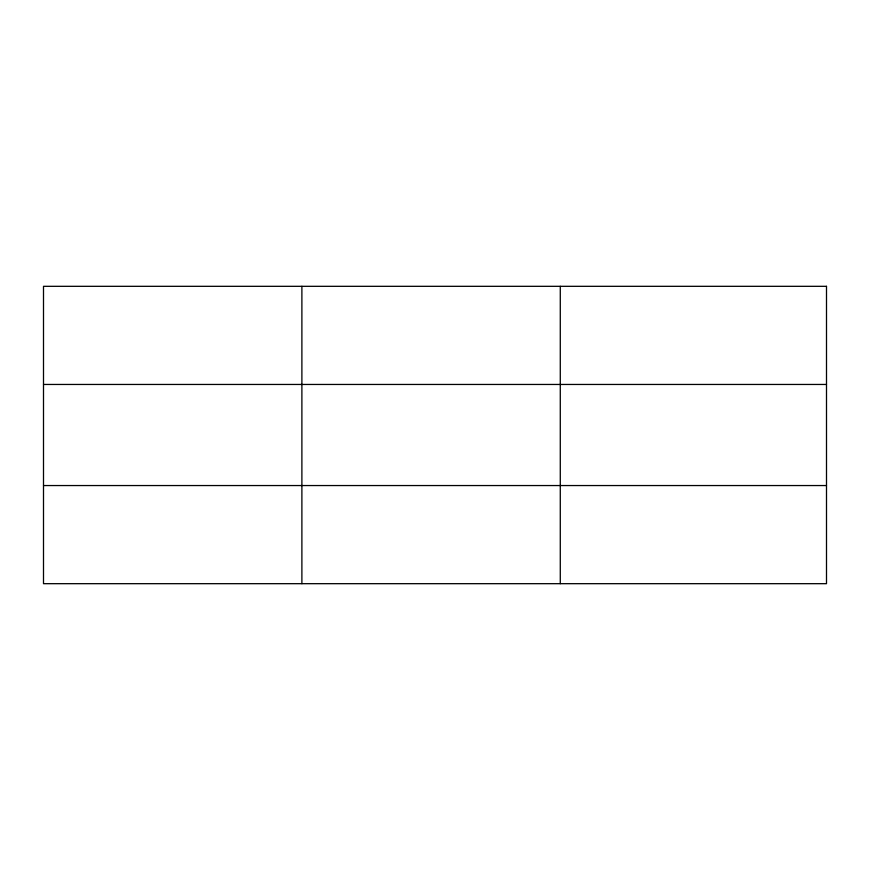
<?xml version="1.0" encoding="UTF-8"?>
<svg xmlns="http://www.w3.org/2000/svg" width="870" height="870" viewBox="0 0 870 870"><rect width="100%" height="100%" fill="white"/><g stroke="black" fill="none" stroke-linecap="round" stroke-linejoin="round"><path stroke-width="1.3" d="M301.89 583.683L301.89 286.317M560.28 583.683L560.28 286.317M43.5 384.453L826.5 384.453M43.5 485.547L826.5 485.547M826.5 286.317L826.5 583.683L43.5 583.683L43.5 286.317L826.5 286.317"/></g></svg>
